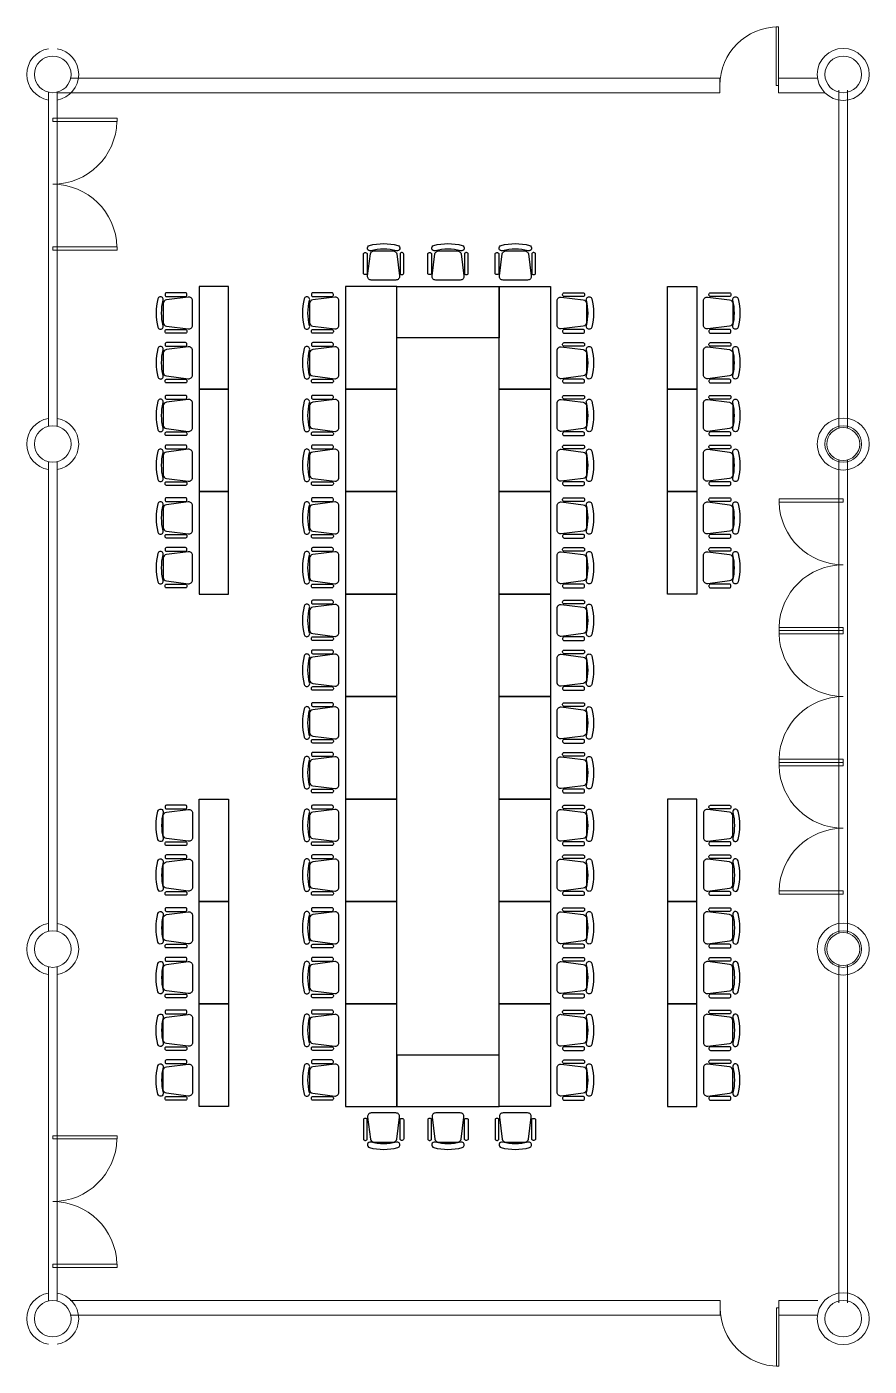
# Model space of a CAD drawing. Header units: inches. Extents: x 3349 to 14859, y 1288 to 19588.
import ezdxf

# ---------------------------------------------------------------- set-up
doc = ezdxf.new("R2010")
doc.units = ezdxf.units.IN
doc.header["$MEASUREMENT"] = 0
doc.layers.add('A-WINDOW-窗', color=120, linetype='Continuous')
doc.layers.add('FF-FURN-活动家具', color=51, linetype='Continuous')
doc.layers.add('D-WALL', color=2, linetype='Continuous', lineweight=0)
doc.layers.add('L-00-建筑底线', color=9, linetype='Continuous', lineweight=9)

# ---------------------------------------------------------------- blocks, each defined once
blk = doc.blocks.new('海龙_1217235345')
at = {"ltscale": 0.5}
for points in [[(126, 530), (126, 520, -0.414214), (106, 500), (-154, 500, -0.414214), (-174, 520), (-174, 530, -0.414214), (-154, 550), (106, 550, -0.414214)], [(151, 406), (151, 144, -0.378242), (108, 95), (-192, 57, -0.451123), (-249, 107), (-249, 443, -0.451123), (-192, 493), (108, 455, -0.378242)], [(151, 450, -1), (224, 469, -0.127017), (224, 81, -1), (151, 100, 0.127017)], [(126, 20), (126, 30, 0.414214), (106, 50), (-154, 50, 0.414214), (-174, 30), (-174, 20, 0.414214), (-154, 0), (106, 0, 0.414214)]]:
    blk.add_lwpolyline(points, format="xyb", close=True, dxfattribs=at)
blk = doc.blocks.new('海龙_1217215258')
at = {"ltscale": 0.5}
for points in [[(-2239, 4989), (-3639, 4989), (-3639, 5389), (-2239, 5389)], [(-839, 4989), (-2239, 4989), (-2239, 5389), (-839, 5389)], [(561, 4989), (-839, 4989), (-839, 5389), (561, 5389)], [(3361, 4989), (4761, 4989), (4761, 5389), (3361, 5389)], [(4761, 4989), (6161, 4989), (6161, 5389), (4761, 5389)], [(6161, 4989), (7561, 4989), (7561, 5389), (6161, 5389)], [(-2239, 2689), (-3639, 2689), (-3639, 3389), (-2239, 3389)], [(-839, 2689), (-2239, 2689), (-2239, 3389), (-839, 3389)], [(561, 2689), (-839, 2689), (-839, 3389), (561, 3389)], [(1961, 2689), (561, 2689), (561, 3389), (1961, 3389)], [(3361, 2689), (1961, 2689), (1961, 3389), (3361, 3389)], [(4761, 2689), (3361, 2689), (3361, 3389), (4761, 3389)], [(6161, 2689), (4761, 2689), (4761, 3389), (6161, 3389)], [(7561, 2689), (6161, 2689), (6161, 3389), (7561, 3389)], [(-2939, 2689), (-2939, 1289), (-3639, 1289), (-3639, 2689)], [(6861, 2689), (6861, 1289), (7561, 1289), (7561, 2689)], [(-2239, 1289), (-3639, 1289), (-3639, 589), (-2239, 589)], [(-839, 1289), (-2239, 1289), (-2239, 589), (-839, 589)], [(561, 1289), (-839, 1289), (-839, 589), (561, 589)], [(1961, 1289), (561, 1289), (561, 589), (1961, 589)], [(3361, 1289), (1961, 1289), (1961, 589), (3361, 589)], [(4761, 1289), (3361, 1289), (3361, 589), (4761, 589)], [(6161, 1289), (4761, 1289), (4761, 589), (6161, 589)], [(7561, 1289), (6161, 1289), (6161, 589), (7561, 589)], [(-2239, -1011), (-3639, -1011), (-3639, -1411), (-2239, -1411)], [(-839, -1011), (-2239, -1011), (-2239, -1411), (-839, -1411)], [(561, -1011), (-839, -1011), (-839, -1411), (561, -1411)], [(3361, -1011), (4761, -1011), (4761, -1411), (3361, -1411)], [(4761, -1011), (6161, -1011), (6161, -1411), (4761, -1411)], [(6161, -1011), (7561, -1011), (7561, -1411), (6161, -1411)]]:
    blk.add_lwpolyline(points, close=True, dxfattribs=at)
at = {"layer": 'FF-FURN-活动家具'}
for p, rotation in [((-3004, 5729), 90), ((-2324, 5729), 90), ((-1604, 5729), 90), ((-924, 5729), 90), ((-204, 5729), 90), ((476, 5729), 90), ((-3004, 3729), 90), ((-2324, 3729), 90), ((-1604, 3729), 90), ((-924, 3729), 90), ((-204, 3729), 90), ((476, 3729), 90), ((1196, 3729), 90), ((1876, 3729), 90), ((2596, 3729), 90), ((3276, 3729), 90), ((3996, 3729), 90), ((4676, 3729), 90), ((5396, 3729), 90), ((6076, 3729), 90), ((6796, 3729), 90), ((7476, 3729), 90), ((-3978, 3184), 180), ((-3978, 2264), 180), ((-3978, 1384), 180), ((3446, -1751), 270), ((4126, -1751), 270), ((4846, -1751), 270), ((5526, -1751), 270), ((6246, -1751), 270), ((6926, -1751), 270)]:
    blk.add_blockref('海龙_1217235345', p, dxfattribs=dict(at, rotation=rotation))
at = {"layer": 'FF-FURN-活动家具', "xscale": -1}
for p, rotation in [((3446, 5729), 270), ((4126, 5729), 270), ((4846, 5729), 270), ((5526, 5729), 270), ((6246, 5729), 270), ((6926, 5729), 270), ((7899, 3184), 180), ((7899, 2264), 180), ((7899, 1384), 180), ((-3004, 249), 90), ((-2324, 249), 90), ((-1604, 249), 90), ((-924, 249), 90), ((-204, 249), 90), ((476, 249), 90), ((1196, 249), 90), ((1876, 249), 90), ((2596, 249), 90), ((3276, 249), 90), ((3996, 249), 90), ((4676, 249), 90), ((5396, 249), 90), ((6076, 249), 90), ((6796, 249), 90), ((7476, 249), 90), ((-3004, -1751), 90), ((-2324, -1751), 90), ((-1604, -1751), 90), ((-924, -1751), 90), ((-204, -1751), 90), ((476, -1751), 90)]:
    blk.add_blockref('海龙_1217235345', p, dxfattribs=dict(at, rotation=rotation))
blk = doc.blocks.new('海龙_1221338')
at = {"layer": 'L-00-建筑底线'}
for p, q in [((439, 1845), (-439, 1845)), ((-439, 1800), (-439, 1845)), ((439, 1845), (439, 1800)), ((439, 1800), (-439, 1800)), ((-439, 45), (-439, 90)), ((439, 90), (-439, 90)), ((439, 45), (-439, 45)), ((439, 90), (439, 45))]:
    blk.add_line(p, q, dxfattribs=at)
at = {"layer": 'L-00-建筑底线', "extrusion": (0, 0, -1)}
for centre, major_axis, start_param, end_param in [((439, 1822), (-620, -620), 5.497787, 7.04294), ((439, 67), (-620, 620), -0.759754, 0.785398)]:
    blk.add_ellipse(centre, major_axis=major_axis, ratio=1, start_param=start_param, end_param=end_param, dxfattribs=at)

msp = doc.modelspace()

# ---------------------------------------------------------------- linework, layer by layer
at = {"layer": 'A-WINDOW-窗', "linetype": 'Continuous', "lineweight": 0}
for points in [[(13619, 19588), (13587, 19588), (13587, 18788), (13619, 18788)], [(13623, 1288), (13591, 1288), (13591, 2088), (13623, 2088)]]:
    msp.add_lwpolyline(points, close=True, dxfattribs=at)
for centre, start, end in [((13619, 18788), 90, 180), ((13623, 2088), 180, 270)]:
    msp.add_arc(centre, 800, start, end, dxfattribs=at)
at = {"layer": 'D-WALL'}
for p, q in [((12825, 18888), (3940, 18888)), ((12819, 18888), (12819, 18688)), ((14152, 18888), (13619, 18888)), ((13619, 18888), (13619, 18688)), ((12819, 18688), (3764, 18688)), ((14252, 18688), (13619, 18688)), ((12823, 2188), (3944, 2188)), ((12823, 1988), (12823, 2188)), ((14156, 2188), (13623, 2188)), ((13623, 1988), (13623, 2188)), ((12829, 1988), (3944, 1988)), ((14156, 1988), (13623, 1988))]:
    msp.add_line(p, q, dxfattribs=at)
at = {"layer": 'L-00-建筑底线'}
for p, q in [((3644, 14131), (3644, 18696)), ((3764, 14131), (3764, 18696)), ((14444, 18722), (14444, 14105)), ((14564, 18722), (14564, 14105)), ((3644, 7231), (3644, 13646)), ((3764, 7231), (3764, 13646)), ((14444, 13672), (14444, 7205)), ((14564, 13672), (14564, 7205)), ((14504, 13138), (13627, 13138)), ((13627, 13093), (13627, 13138)), ((14504, 13093), (13627, 13093)), ((14504, 13138), (14504, 13093)), ((13627, 11293), (13627, 11383)), ((14504, 11383), (13627, 11383)), ((14504, 11383), (14504, 11293)), ((14504, 11338), (13627, 11338)), ((14504, 11293), (13627, 11293)), ((14504, 9583), (13627, 9583)), ((13627, 9493), (13627, 9583)), ((14504, 9538), (13627, 9538)), ((14504, 9583), (14504, 9493)), ((14504, 9493), (13627, 9493)), ((14504, 7783), (13627, 7783)), ((13627, 7783), (13627, 7738)), ((14504, 7738), (13627, 7738)), ((14504, 7738), (14504, 7783)), ((14444, 6772), (14444, 2155)), ((14564, 6772), (14564, 2155)), ((3644, 2181), (3644, 6746)), ((3764, 2181), (3764, 6746))]:
    msp.add_line(p, q, dxfattribs=at)
for centre, radius in [((14504, 18938), 355), ((3704, 18938), 250), ((3704, 18938), 250), ((14504, 18938), 250), ((14504, 18938), 250), ((3704, 13888), 250), ((3704, 13888), 250), ((14504, 13888), 355), ((14504, 13888), 250), ((14504, 13888), 225), ((14504, 6988), 355), ((3704, 6988), 250), ((14504, 6988), 250), ((14504, 6988), 225), ((14504, 1938), 355), ((3704, 1938), 250), ((14504, 1938), 250), ((14504, 1938), 250)]:
    msp.add_circle(centre, radius, dxfattribs=at)
for centre, start, end in [((3704, 18938), 99.7305, 260.2695), ((3704, 18938), 279.7305, 80.2695), ((3704, 13888), 99.7305, 260.2695), ((3704, 13888), 279.7305, 80.2695), ((3704, 6988), 99.7305, 260.2695), ((3704, 6988), 279.7305, 80.2695), ((3704, 1938), 99.7305, 260.2695), ((3704, 1938), 279.7305, 80.2695)]:
    msp.add_arc(centre, 355, start, end, dxfattribs=at)
at = {"layer": 'L-00-建筑底线', "extrusion": (0, 0, -1)}
for centre, major_axis, start_param, end_param in [((14504, 13116), (620, 620), 2.356194, 3.901347), ((14504, 11361), (620, -620), 2.381838, 3.926991), ((14504, 11316), (620, 620), 2.356194, 3.901347), ((14504, 9561), (620, -620), 2.381838, 3.926991), ((14504, 9516), (620, 620), 2.356194, 3.901347), ((14504, 7761), (620, -620), 2.381838, 3.926991)]:
    msp.add_ellipse(centre, major_axis=major_axis, ratio=1, start_param=start_param, end_param=end_param, dxfattribs=at)

# ---------------------------------------------------------------- block references
at = {"layer": 'FF-FURN-活动家具', "xscale": -1, "rotation": 359.9999999976284}
for p in [(4143, 16493), (4143, 2593)]:
    msp.add_blockref('海龙_1221338', p, dxfattribs=at)
at = {"layer": 'FF-FURN-活动家具', "rotation": 270}
msp.add_blockref('海龙_1217215258', (7115, 12399), dxfattribs=at)

doc.saveas('drawing.dxf')
